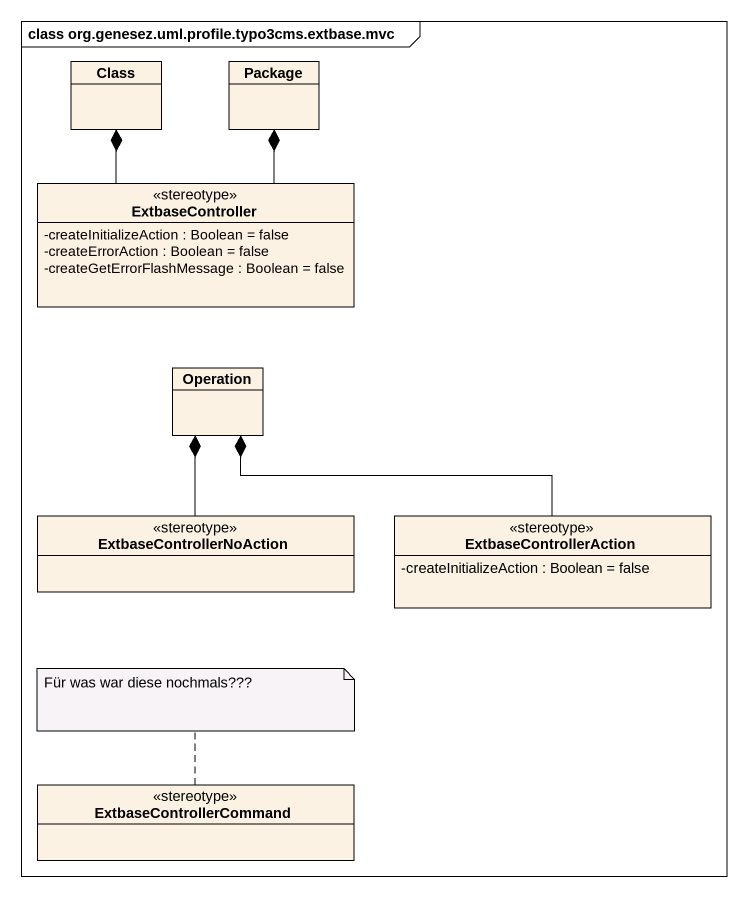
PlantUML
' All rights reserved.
@startuml
mainframe class org.genesez.uml.profile.typo3cms.extbase.mvc
hide circle
hide empty members
skinparam classAttributeIconSize 0
class "Class" as Class_
class "Package" as Package_
class ExtbaseController <<stereotype>> {
  -createInitializeAction : Boolean = false
  -createErrorAction : Boolean = false
  -createGetErrorFlashMessage : Boolean = false
}
class Operation
class ExtbaseControllerNoAction <<stereotype>>
class ExtbaseControllerAction <<stereotype>> {
  -createInitializeAction : Boolean = false
}
class ExtbaseControllerCommand <<stereotype>>
ExtbaseController -up-* Class_
ExtbaseController -up-* Package_
ExtbaseControllerNoAction -up-* Operation
ExtbaseControllerAction -left-* Operation
note top of ExtbaseControllerCommand : Für was war diese nochmals???
@enduml
